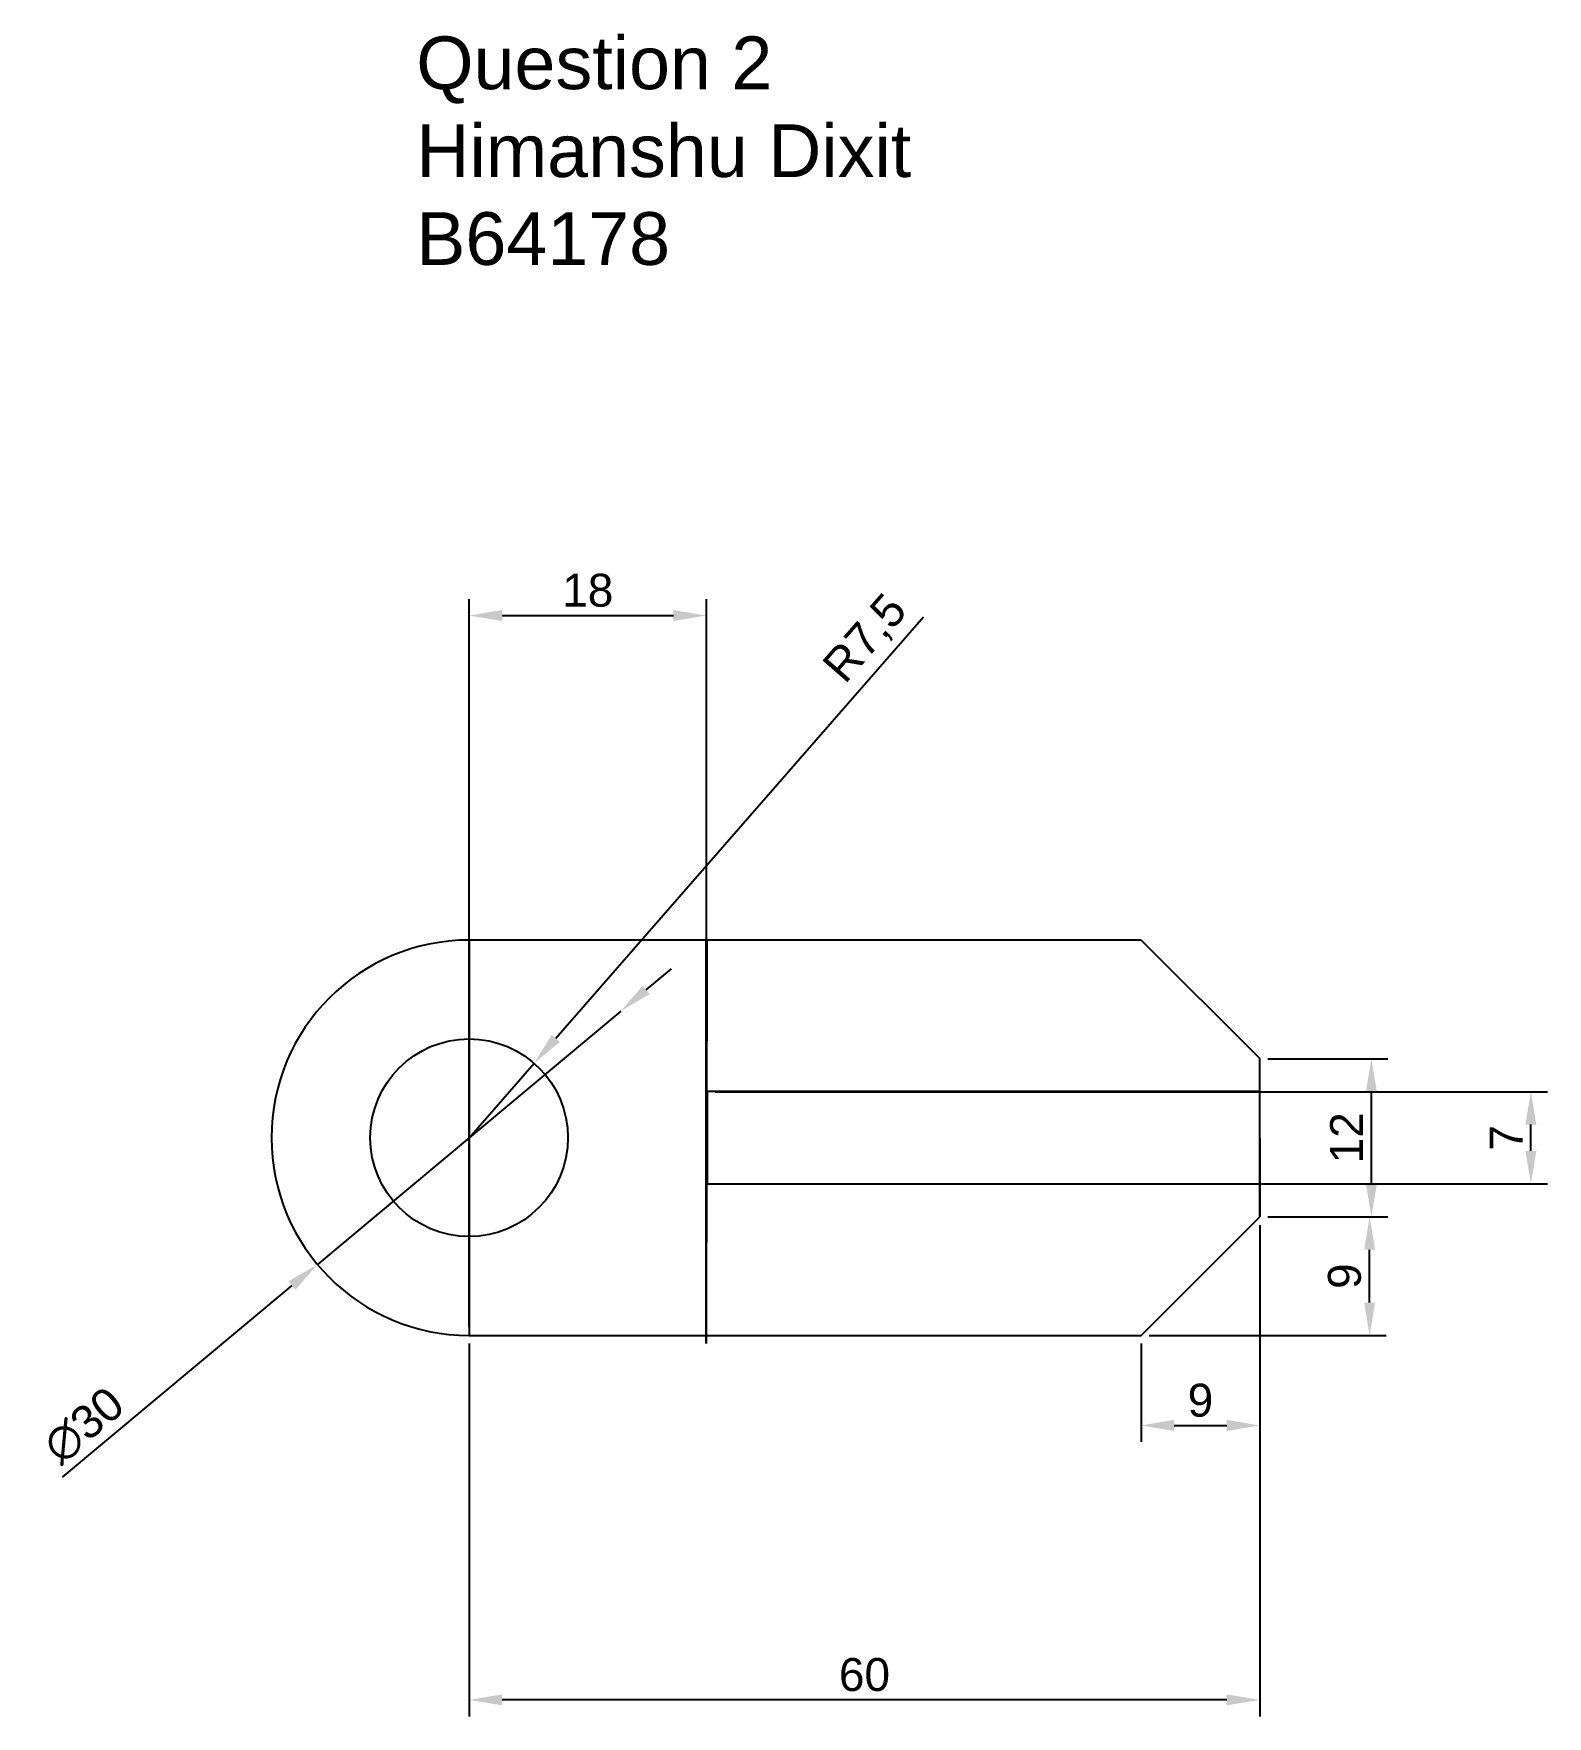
# Model space of a CAD drawing. Header units: millimetres. Extents: x 76 to 191, y 403 to 531.
import ezdxf

# ---------------------------------------------------------------- set-up
doc = ezdxf.new("R2010")
doc.units = ezdxf.units.MM
doc.styles.get("Standard").update_dxf_attribs({"font": ''})
doc.styles.get('Standard').set_extended_font_data('Arial')
doc.dimstyles.new('ISO-25', dxfattribs={"dimtxt": 2.5, "dimasz": 2.5, "dimexe": 1.25, "dimexo": 0.625, "dimtad": 1, "dimtxsty": 'Standard', "dimcen": 2.5, "dimadec": 0, "dimazin": 0, "dimtfac": 1, "dimtmove": 0, "dimatfit": 3, "dimfxl": 1, "dimarcsym": 0})

# ---------------------------------------------------------------- blocks, each defined once
blk = doc.blocks.new('*D8')
at = {"color": 0, "lineweight": -2, "transparency": 16777216}
for p, q in [((168.7, 440.35), (168.7, 403.06)), ((108.7, 431.35), (108.7, 403.06)), ((166.2, 404.31), (111.2, 404.31))]:
    blk.add_line(p, q, dxfattribs=at)
at = {"color": 0, "transparency": 16777216}
for points in [[(111.2, 404.73), (111.2, 403.9), (108.7, 404.31)], [(166.2, 404.73), (166.2, 403.9), (168.7, 404.31)]]:
    blk.add_solid(points, dxfattribs=at)
at = {"layer": 'Defpoints', "color": 0, "transparency": 16777216}
for p in [(168.7, 440.97), (108.7, 431.97), (108.7, 404.31)]:
    blk.add_point(p, dxfattribs=at)
at = {"color": 0, "transparency": 16777216, "insert": (138.7, 406.22), "char_height": 2.5, "attachment_point": 5}
blk.add_mtext('60', dxfattribs=at)
blk = doc.blocks.new('*D9')
at = {"color": 0, "lineweight": -2, "transparency": 16777216}
for p, q in [((159.7, 431.35), (159.7, 423.89)), ((168.7, 431.35), (168.7, 423.89)), ((162.2, 425.14), (166.2, 425.14))]:
    blk.add_line(p, q, dxfattribs=at)
at = {"color": 0, "transparency": 16777216}
for points in [[(162.2, 425.56), (162.2, 424.72), (159.7, 425.14)], [(166.2, 425.56), (166.2, 424.72), (168.7, 425.14)]]:
    blk.add_solid(points, dxfattribs=at)
at = {"layer": 'Defpoints', "color": 0, "transparency": 16777216}
for p in [(159.7, 431.97), (168.7, 431.97), (168.7, 425.14)]:
    blk.add_point(p, dxfattribs=at)
at = {"color": 0, "transparency": 16777216, "insert": (164.2, 427.04), "char_height": 2.5, "attachment_point": 5}
blk.add_mtext('9', dxfattribs=at)
blk = doc.blocks.new('*D10')
at = {"color": 0, "lineweight": -2, "transparency": 16777216}
for p, q in [((169.32, 440.97), (178.29, 440.97)), ((177.04, 434.47), (177.04, 438.47)), ((160.32, 431.97), (178.29, 431.97))]:
    blk.add_line(p, q, dxfattribs=at)
at = {"color": 0, "transparency": 16777216}
for points in [[(176.62, 438.47), (177.46, 438.47), (177.04, 440.97)], [(176.62, 434.47), (177.46, 434.47), (177.04, 431.97)]]:
    blk.add_solid(points, dxfattribs=at)
at = {"layer": 'Defpoints', "color": 0, "transparency": 16777216}
for p in [(168.7, 440.97), (177.04, 440.97), (159.7, 431.97)]:
    blk.add_point(p, dxfattribs=at)
at = {"color": 0, "transparency": 16777216, "insert": (175.14, 436.47), "char_height": 2.5, "attachment_point": 5, "rotation": 90}
blk.add_mtext('9', dxfattribs=at)
blk = doc.blocks.new('*D11')
at = {"color": 0, "lineweight": -2, "transparency": 16777216}
for p, q in [((169.32, 452.97), (178.42, 452.97)), ((177.17, 443.47), (177.17, 450.47)), ((169.32, 440.97), (178.42, 440.97))]:
    blk.add_line(p, q, dxfattribs=at)
at = {"color": 0, "transparency": 16777216}
for points in [[(176.76, 450.47), (177.59, 450.47), (177.17, 452.97)], [(176.76, 443.47), (177.59, 443.47), (177.17, 440.97)]]:
    blk.add_solid(points, dxfattribs=at)
at = {"layer": 'Defpoints', "color": 0, "transparency": 16777216}
for p in [(168.7, 452.97), (177.17, 452.97), (168.7, 440.97)]:
    blk.add_point(p, dxfattribs=at)
at = {"color": 0, "transparency": 16777216, "insert": (175.29, 446.97), "char_height": 2.5, "attachment_point": 5, "rotation": 90}
blk.add_mtext('12', dxfattribs=at)
blk = doc.blocks.new('*D13')
at = {"color": 0, "lineweight": -2, "transparency": 16777216}
for p, q in [((108.7, 432.6), (108.7, 487.85)), ((126.7, 432.6), (126.7, 487.85)), ((111.2, 486.6), (124.2, 486.6))]:
    blk.add_line(p, q, dxfattribs=at)
at = {"color": 0, "transparency": 16777216}
for points in [[(111.2, 487.02), (111.2, 486.19), (108.7, 486.6)], [(124.2, 487.02), (124.2, 486.19), (126.7, 486.6)]]:
    blk.add_solid(points, dxfattribs=at)
at = {"layer": 'Defpoints', "color": 0, "transparency": 16777216}
for p in [(126.7, 486.6), (108.7, 431.97, 30), (126.7, 431.97, 30)]:
    blk.add_point(p, dxfattribs=at)
at = {"color": 0, "transparency": 16777216, "insert": (117.7, 488.51), "char_height": 2.5, "attachment_point": 5}
blk.add_mtext('18', dxfattribs=at)
blk = doc.blocks.new('*D14')
at = {"color": 0, "lineweight": -2, "transparency": 16777216}
for p, q in [((122.13, 458.19), (124.05, 459.79)), ((120.21, 456.59), (97.18, 437.36)), ((77.83, 421.21), (95.26, 435.76))]:
    blk.add_line(p, q, dxfattribs=at)
at = {"color": 0, "transparency": 16777216}
for points in [[(121.86, 458.51), (122.4, 457.87), (120.21, 456.59)], [(94.99, 436.08), (95.53, 435.44), (97.18, 437.36)]]:
    blk.add_solid(points, dxfattribs=at)
at = {"layer": 'Defpoints', "color": 0, "transparency": 16777216}
for p in [(120.21, 456.59, 30), (97.18, 437.36, 30)]:
    blk.add_point(p, dxfattribs=at)
at = {"color": 0, "transparency": 16777216, "insert": (79.46, 425.14), "char_height": 2.5, "attachment_point": 5, "rotation": 39.857}
blk.add_mtext('∅30', dxfattribs=at)
blk = doc.blocks.new('*D16')
at = {"color": 0, "lineweight": -2, "transparency": 16777216}
for p, q in [((143.17, 486.47), (115.27, 454.51)), ((108.7, 446.97), (113.63, 452.63))]:
    blk.add_line(p, q, dxfattribs=at)
at = {"color": 0, "transparency": 16777216}
blk.add_solid([(114.96, 454.78), (115.58, 454.24), (113.63, 452.63)], dxfattribs=at)
at = {"layer": 'Defpoints', "color": 0, "transparency": 16777216}
for p in [(113.63, 452.63, 30), (108.7, 446.97, 30)]:
    blk.add_point(p, dxfattribs=at)
at = {"color": 0, "transparency": 16777216, "insert": (138.87, 484.78), "char_height": 2.5, "attachment_point": 5, "rotation": 48.8893}
blk.add_mtext('R7,5', dxfattribs=at)
blk = doc.blocks.new('*D17')
at = {"color": 0, "lineweight": -2, "transparency": 16777216}
for p, q in [((127.38, 450.47), (190.53, 450.47)), ((189.28, 445.97), (189.28, 447.97)), ((127.38, 443.47), (190.53, 443.47))]:
    blk.add_line(p, q, dxfattribs=at)
at = {"color": 0, "transparency": 16777216}
for points in [[(188.86, 447.97), (189.69, 447.97), (189.28, 450.47)], [(188.86, 445.97), (189.69, 445.97), (189.28, 443.47)]]:
    blk.add_solid(points, dxfattribs=at)
at = {"layer": 'Defpoints', "color": 0, "transparency": 16777216}
for p in [(126.75, 450.47, 30), (189.28, 450.47), (126.75, 443.47, 30)]:
    blk.add_point(p, dxfattribs=at)
at = {"color": 0, "transparency": 16777216, "insert": (187.4, 446.97), "char_height": 2.5, "attachment_point": 5, "rotation": 90}
blk.add_mtext('7', dxfattribs=at)

msp = doc.modelspace()

# ---------------------------------------------------------------- linework, layer by layer
for p, q in [((159.695, 461.975), (108.695, 461.975)), ((108.695, 461.975), (108.695, 431.975)), ((126.695, 431.975, 30), (126.695, 461.975, 30)), ((126.725, 461.975), (126.695, 431.35)), ((126.695, 461.975, 30), (126.725, 461.975)), ((159.695, 461.975), (168.695, 452.975)), ((168.695, 440.975), (168.695, 452.975)), ((159.695, 431.975), (168.695, 440.975)), ((108.695, 431.975), (159.695, 431.975)), ((126.695, 431.35), (126.695, 431.975, 30))]:
    msp.add_line(p, q)
at = {"extrusion": (1, 0, 0)}
for p, q in [((168.695, 450.475, 9), (126.755, 450.475, 9)), ((126.755, 450.475, 9), (126.755, 443.475, 9)), ((168.695, 446.975, 9), (168.695, 450.475, 9)), ((168.695, 446.975, 9), (168.695, 440.975, 9)), ((126.755, 443.475, 9), (168.695, 443.475, 9))]:
    msp.add_line(p, q, dxfattribs=at)
at = {"extrusion": (0, 1, 0)}
msp.add_line((168.695, 450.475, 9), (126.755, 450.475, 30), dxfattribs=at)
msp.add_circle((108.695, 446.975, 30), 7.5)
msp.add_arc((108.695, 446.975), 15, 90, 270)

# ---------------------------------------------------------------- texts
at = {"color": 250, "insert": (104.686, 530.548), "char_height": 4, "attachment_point": 1}
msp.add_mtext_dynamic_manual_height_columns('{\\fArial Unicode MS|b0|i0|c0|p2;Question 2^JHimanshu Dixit ^JB64178 }', width=97.99971, gutter_width=12.5, heights=[0], dxfattribs=at)

# ---------------------------------------------------------------- dimensions: what is measured, and where the dimension line sits
for p1, p2, distance, picture, middle in [((108.695, 431.975, 30), (126.696, 431.975, 30), 54.63, '*D13', (117.696, 488.506)), ((126.755, 443.475, 30), (126.755, 450.475, 30), -62.522, '*D17', (187.402, 446.975))]:
    dim = msp.add_aligned_dim(p1=p1, p2=p2, distance=distance, dimstyle='ISO-25')
    dim.commit()
    dim.dimension.update_dxf_attribs({"geometry": picture, "text_midpoint": middle})
dim = msp.add_radius_dim(center=(108.695, 446.975, 30), mpoint=(113.627, 452.625, 30), dimstyle='ISO-25')
dim.commit()
dim.dimension.update_dxf_attribs({"geometry": '*D16', "text_midpoint": (140.466, 483.381), "dimtype": 164})
dim = msp.add_diameter_dim_2p(p1=(120.21, 456.588, 30), p2=(97.181, 437.361, 30), dimstyle='ISO-25')
dim.commit()
dim.dimension.update_dxf_attribs({"geometry": '*D14', "text_midpoint": (80.723, 423.622), "dimtype": 163})
for base, p1, p2, picture, middle in [((177.174, 452.975), (168.695, 440.975), (168.695, 452.975), '*D11', (175.294, 446.975)), ((177.041, 440.975), (159.695, 431.975), (168.695, 440.975), '*D10', (175.14, 436.475))]:
    dim = msp.add_linear_dim(base=base, p1=p1, p2=p2, angle=90, dimstyle='ISO-25')
    dim.commit()
    dim.dimension.update_dxf_attribs({"geometry": picture, "text_midpoint": middle})
for base, p1, p2, picture, middle in [((108.695, 404.314), (168.695, 440.975), (108.695, 431.975), '*D8', (138.695, 406.216)), ((168.695, 425.139), (159.695, 431.975), (168.695, 431.975), '*D9', (164.195, 427.04))]:
    dim = msp.add_linear_dim(base=base, p1=p1, p2=p2, dimstyle='ISO-25')
    dim.commit()
    dim.dimension.update_dxf_attribs({"geometry": picture, "text_midpoint": middle})

doc.saveas('drawing.dxf')
